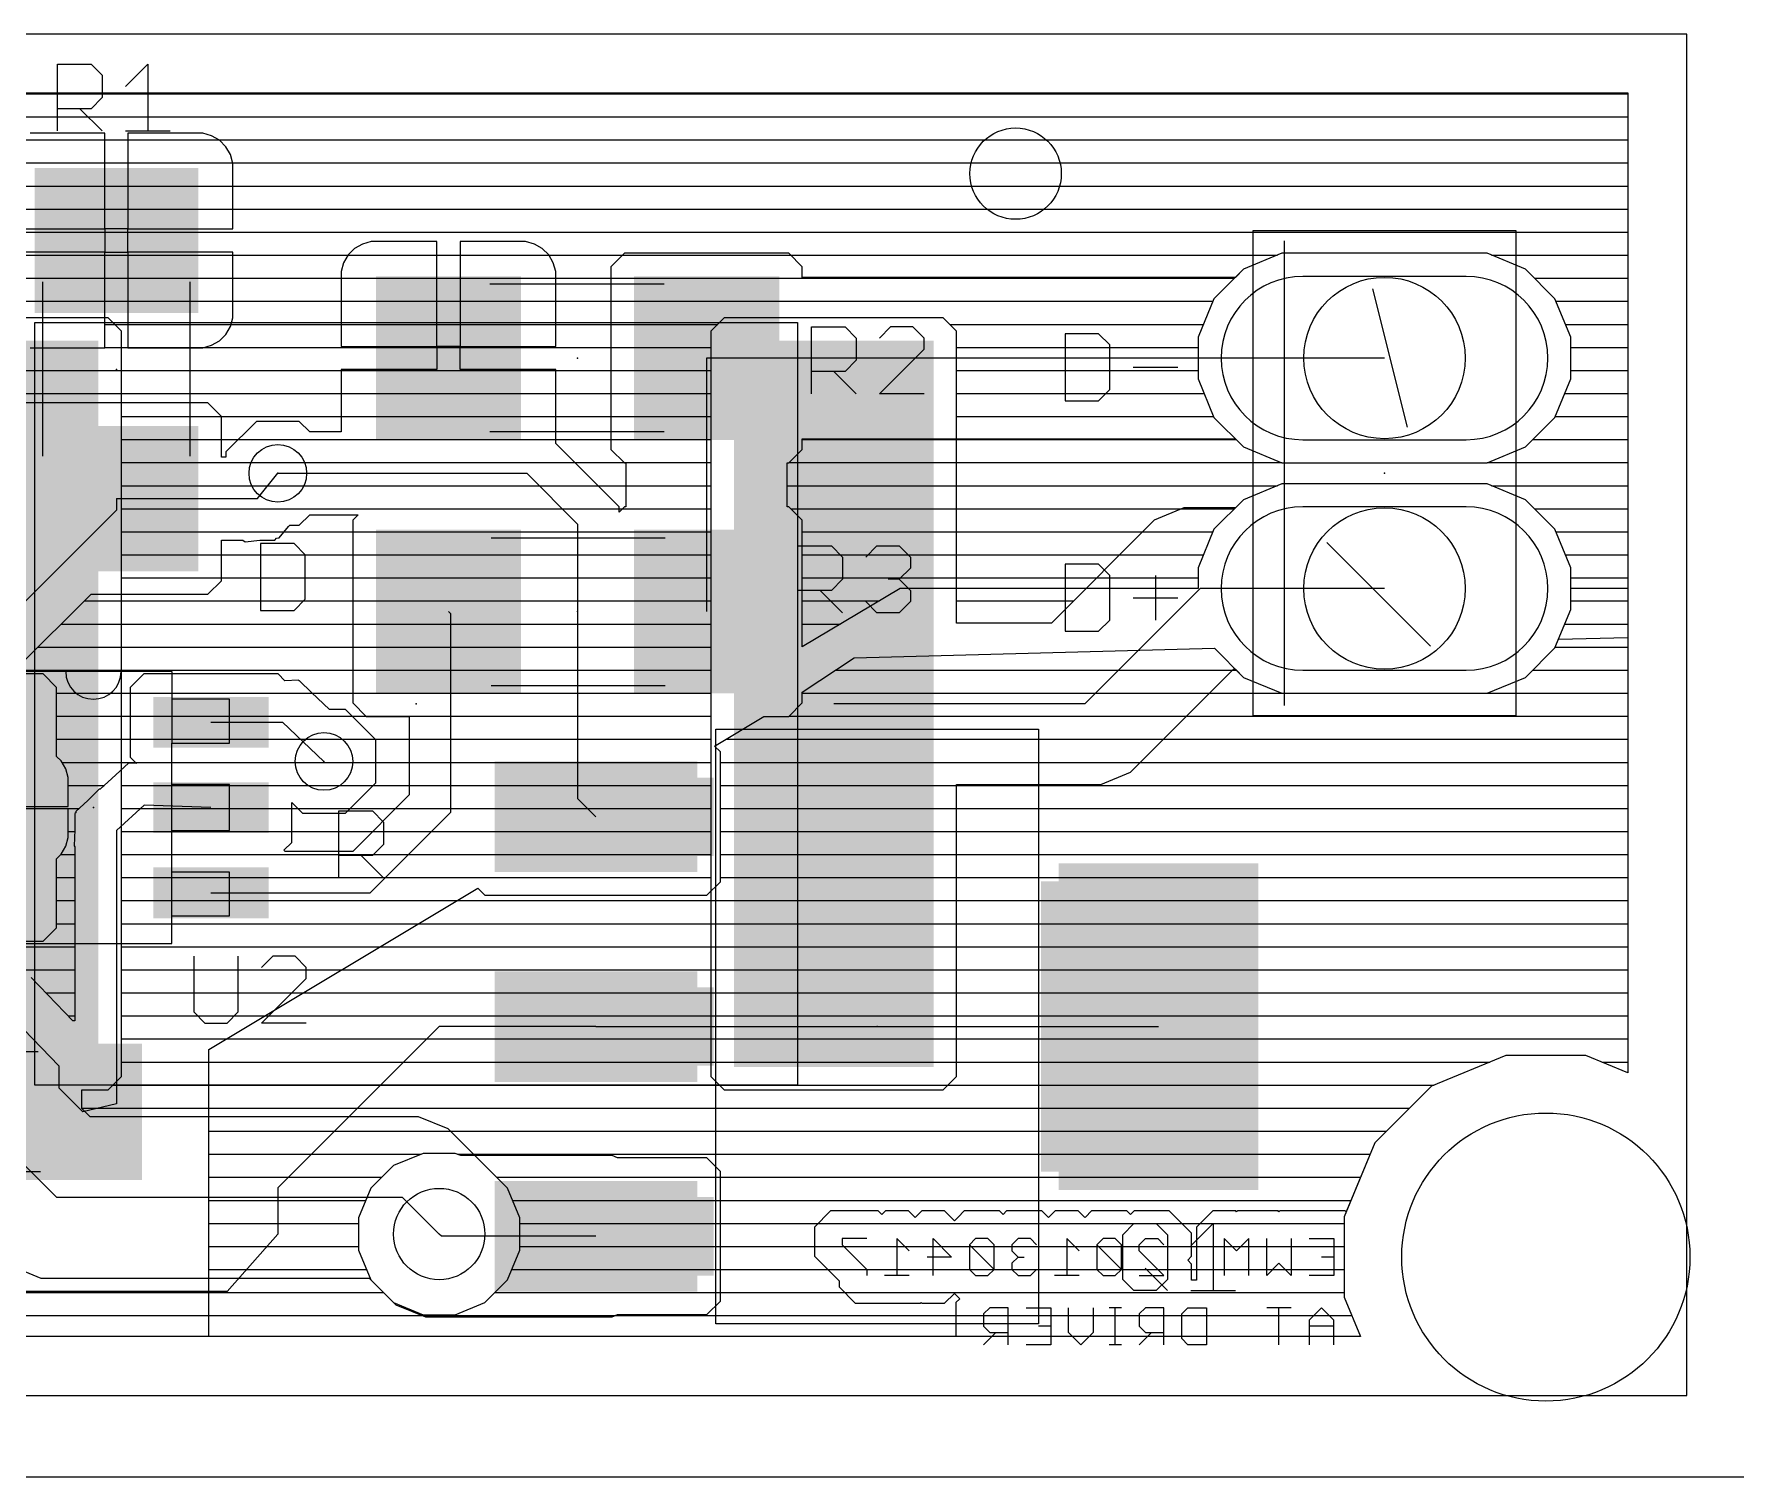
# Model space of a CAD drawing. Extents: x 0 to 50.7, y 0 to 50.
# Drawn here: x 12.64 to 31.39, y 0 to 15.9 of the extents above; entities that cross this region are included whole.
import ezdxf

# ---------------------------------------------------------------- set-up
doc = ezdxf.new("R2010")
doc.units = 0
for name, color, linetype in [('1', 14, 'CONTINUOUS'), ('125', 2, 'CONTINUOUS'), ('16', 174, 'CONTINUOUS'), ('17', 94, 'CONTINUOUS'), ('18', 94, 'CONTINUOUS'), ('20', 178, 'CONTINUOUS'), ('21', 251, 'CONTINUOUS'), ('22', 251, 'CONTINUOUS'), ('23', 178, 'CONTINUOUS'), ('24', 178, 'CONTINUOUS'), ('25', 251, 'CONTINUOUS'), ('51', 251, 'CONTINUOUS')]:
    doc.layers.add(name, color=color, linetype=linetype)

# ---------------------------------------------------------------- blocks, each defined once
blk = doc.blocks.new('RECT')
blk.add_solid([(-0.5, -0.5), (0.5, -0.5), (-0.5, 0.5), (0.5, 0.5)])
blk = doc.blocks.new('PIE')
blk.add_circle((0, 0), 0.5)
blk = doc.blocks.new('LONGP100')
blk.add_lwpolyline([(-0.5, -0.5), (0.5, -0.5, 1), (0.5, 0.5), (-0.5, 0.5, 1)], format="xyb", close=True)
blk = doc.blocks.new('ROUNDV')
blk.add_circle((0, 0), 0.5)

msp = doc.modelspace()

# ---------------------------------------------------------------- linework, layer by layer
at = {"layer": '1'}
for p, q in [((4.4104, 15.2511), (30.2019, 15.2511)), ((4.415, 15.24), (30.2019, 15.24)), ((30.2019, 15.2511), (30.2019, 9.7888)), ((4.5202, 14.986), (30.2019, 14.986)), ((13.4226, 14.8048), (12.5979, 14.8048)), ((13.4226, 13.7508), (13.4226, 14.8048)), ((13.4226, 14.732), (13.6766, 14.732)), ((14.5013, 14.8048), (13.6766, 14.8048)), ((13.6766, 14.8048), (13.6766, 13.7508)), ((14.5982, 14.7788), (14.5013, 14.8048)), ((14.685, 14.7287), (14.5982, 14.7788)), ((14.6793, 14.732), (30.2019, 14.732)), ((14.756, 14.6577), (14.685, 14.7287)), ((14.8061, 14.5709), (14.756, 14.6577)), ((13.4226, 14.478), (13.6766, 14.478)), ((14.8321, 14.474), (14.8061, 14.5709)), ((14.831, 14.478), (30.2019, 14.478)), ((14.8321, 13.7508), (14.8321, 14.474)), ((13.4226, 14.224), (13.6766, 14.224)), ((14.8321, 14.224), (30.2019, 14.224)), ((13.4226, 13.97), (13.6766, 13.97)), ((14.8321, 13.97), (30.2019, 13.97)), ((11.1366, 13.7508), (13.4226, 13.7508)), ((11.1366, 13.716), (13.4226, 13.716)), ((13.4226, 13.7508), (13.4226, 13.4968)), ((13.6766, 13.7508), (13.4226, 13.7508)), ((13.6766, 13.4968), (13.6766, 13.7508)), ((13.6766, 13.7508), (14.8321, 13.7508)), ((13.6766, 13.716), (30.2019, 13.716)), ((16.1737, 13.5352), (16.1027, 13.4642)), ((16.2605, 13.5853), (16.1737, 13.5352)), ((16.3574, 13.6113), (16.2605, 13.5853)), ((17.0806, 13.6113), (16.3574, 13.6113)), ((17.0806, 12.4558), (17.0806, 13.6113)), ((18.0578, 13.6113), (17.3346, 13.6113)), ((17.3346, 13.6113), (17.3346, 12.4558)), ((18.1547, 13.5853), (18.0578, 13.6113)), ((18.2415, 13.5352), (18.1547, 13.5853)), ((18.3125, 13.4642), (18.2415, 13.5352)), ((13.4226, 13.4968), (12.2671, 13.4968)), ((13.4226, 12.4428), (13.4226, 13.4968)), ((13.4226, 13.4968), (13.6766, 13.4968)), ((13.4226, 13.462), (13.6766, 13.462)), ((14.8321, 13.4968), (13.6766, 13.4968)), ((13.6766, 13.4968), (13.6766, 12.4428)), ((14.8321, 12.7736), (14.8321, 13.4968)), ((14.8321, 13.462), (16.1014, 13.462)), ((16.0526, 13.3774), (16.0266, 13.2805)), ((16.1027, 13.4642), (16.0526, 13.3774)), ((17.0806, 13.462), (17.3346, 13.462)), ((18.3626, 13.3774), (18.3125, 13.4642)), ((18.3138, 13.462), (19.1241, 13.462)), ((18.3886, 13.2805), (18.3626, 13.3774)), ((19.1464, 13.4843), (18.9976, 13.3355)), ((18.9976, 13.3355), (18.9976, 11.3221)), ((20.9568, 13.4843), (19.1464, 13.4843)), ((21.1056, 13.3355), (20.9568, 13.4843)), ((20.9791, 13.462), (26.3398, 13.462)), ((21.1056, 13.2178), (21.1056, 13.3355)), ((26.3901, 13.4828), (25.9659, 13.3071)), ((28.6491, 13.4828), (26.3901, 13.4828)), ((29.0733, 13.3071), (28.6491, 13.4828)), ((28.6994, 13.462), (30.2019, 13.462)), ((13.4226, 13.208), (13.6766, 13.208)), ((14.8321, 13.208), (16.0266, 13.208)), ((16.0266, 13.2805), (16.0266, 12.4558)), ((17.0806, 13.208), (17.3346, 13.208)), ((18.3886, 12.4558), (18.3886, 13.2805)), ((18.3886, 13.208), (18.9976, 13.208)), ((25.8766, 13.2178), (21.1056, 13.2178)), ((25.9659, 13.3071), (25.8766, 13.2178)), ((29.3979, 12.9825), (29.0733, 13.3071)), ((29.1724, 13.208), (30.2019, 13.208)), ((13.4226, 12.954), (13.6766, 12.954)), ((14.8321, 12.954), (16.0266, 12.954)), ((17.0806, 12.954), (17.3346, 12.954)), ((18.3886, 12.954), (18.9976, 12.954)), ((29.5736, 12.5583), (29.3979, 12.9825)), ((29.4097, 12.954), (30.2019, 12.954)), ((14.8061, 12.6767), (14.8321, 12.7736)), ((13.4226, 12.7), (13.6766, 12.7)), ((14.685, 12.5189), (14.756, 12.5899)), ((14.756, 12.5899), (14.8061, 12.6767)), ((14.8124, 12.7), (16.0266, 12.7)), ((17.0806, 12.7), (17.3346, 12.7)), ((18.3886, 12.7), (18.9976, 12.7)), ((29.5149, 12.7), (30.2019, 12.7)), ((12.5979, 12.4428), (13.4226, 12.4428)), ((13.4226, 12.446), (13.6766, 12.446)), ((13.6766, 12.4428), (14.5013, 12.4428)), ((14.5013, 12.4428), (14.5982, 12.4688)), ((14.5132, 12.446), (17.0806, 12.446)), ((14.5982, 12.4688), (14.685, 12.5189)), ((16.0266, 12.4558), (17.0806, 12.4558)), ((17.3346, 12.4558), (17.0806, 12.4558)), ((17.0806, 12.4558), (17.0806, 12.2018)), ((17.3346, 12.2018), (17.3346, 12.4558)), ((17.3346, 12.4558), (18.3886, 12.4558)), ((17.3346, 12.446), (18.9976, 12.446)), ((29.5736, 12.0993), (29.5736, 12.5583)), ((29.5736, 12.446), (30.2019, 12.446)), ((5.4234, 12.192), (16.0266, 12.192)), ((17.0806, 12.2018), (16.0266, 12.2018)), ((16.0266, 12.2018), (16.0266, 11.516)), ((18.3886, 12.2018), (17.3346, 12.2018)), ((18.3886, 11.3876), (18.3886, 12.2018)), ((18.3886, 12.192), (18.9976, 12.192)), ((27.5196, 12.3288), (20.0516, 12.3288)), ((20.0516, 12.3288), (20.0516, 9.5348)), ((29.5736, 12.192), (30.2019, 12.192)), ((29.3979, 11.6751), (29.5736, 12.0993)), ((5.1694, 11.938), (16.0266, 11.938)), ((14.5563, 11.8338), (12.5429, 11.8338)), ((14.7051, 11.685), (14.5563, 11.8338)), ((18.3886, 11.938), (18.9976, 11.938)), ((29.5068, 11.938), (30.2019, 11.938)), ((14.7051, 11.237), (14.7051, 11.685)), ((14.7051, 11.684), (16.0266, 11.684)), ((15.0909, 11.6303), (14.7561, 11.2955)), ((15.5643, 11.6303), (15.0909, 11.6303)), ((15.6786, 11.516), (15.5643, 11.6303)), ((18.3886, 11.684), (18.9976, 11.684)), ((29.0733, 11.3505), (29.3979, 11.6751)), ((29.4016, 11.684), (30.2019, 11.684)), ((16.0266, 11.516), (15.6786, 11.516)), ((21.1056, 11.3221), (21.1056, 11.4398)), ((21.1056, 11.4398), (25.8766, 11.4398)), ((25.8766, 11.4398), (25.9659, 11.3505)), ((14.7051, 11.43), (14.8906, 11.43)), ((14.7561, 11.2955), (14.7561, 11.237)), ((18.3886, 11.43), (18.9976, 11.43)), ((18.819, 10.9572), (18.3886, 11.3876)), ((18.9976, 11.3221), (19.1464, 11.1733)), ((20.9568, 11.1733), (21.1056, 11.3221)), ((21.1056, 11.43), (25.8864, 11.43)), ((25.9659, 11.3505), (26.3901, 11.1748)), ((28.6491, 11.1748), (29.0733, 11.3505)), ((29.1528, 11.43), (30.2019, 11.43)), ((14.7561, 11.237), (14.7051, 11.237)), ((18.6002, 11.176), (19.1437, 11.176)), ((19.1464, 11.1733), (19.1626, 11.1733)), ((19.1626, 11.1733), (19.1626, 10.6903)), ((20.9406, 10.6903), (20.9406, 11.1733)), ((20.9406, 11.1733), (20.9568, 11.1733)), ((20.9595, 11.176), (26.3872, 11.176)), ((26.3901, 11.1748), (28.6491, 11.1748)), ((28.652, 11.176), (30.2019, 11.176)), ((15.1042, 10.7798), (15.3276, 11.0588)), ((15.3276, 11.0588), (18.0708, 11.0588)), ((18.0708, 11.0588), (18.6296, 10.5)), ((19.0868, 10.6894), (18.819, 10.9572)), ((18.8542, 10.922), (19.1626, 10.922)), ((20.9406, 10.922), (26.3398, 10.922)), ((26.3901, 10.9428), (25.9659, 10.7671)), ((28.6491, 10.9428), (26.3901, 10.9428)), ((29.0733, 10.7671), (28.6491, 10.9428)), ((28.6994, 10.922), (30.2019, 10.922)), ((13.5496, 10.7798), (13.5496, 10.6524)), ((13.5496, 10.7798), (15.1042, 10.7798)), ((19.1464, 10.6903), (19.0868, 10.6307)), ((19.0868, 10.6307), (19.0868, 10.6894)), ((19.1626, 10.6903), (19.1464, 10.6903)), ((20.9568, 10.6903), (20.9406, 10.6903)), ((21.1056, 10.5415), (20.9568, 10.6903)), ((25.9659, 10.7671), (25.6413, 10.4425)), ((29.3979, 10.4425), (29.0733, 10.7671)), ((13.5496, 10.6524), (12.0002, 9.103)), ((15.5643, 10.4873), (15.6786, 10.6016)), ((15.6786, 10.6016), (16.2137, 10.6016)), ((16.2137, 10.6016), (16.1536, 10.5415)), ((16.1536, 10.5415), (16.1536, 8.5281)), ((19.0868, 10.668), (19.1241, 10.668)), ((20.9791, 10.668), (25.8668, 10.668)), ((21.1056, 9.1475), (21.1056, 10.5415)), ((29.1724, 10.668), (30.2019, 10.668)), ((14.7051, 9.8746), (14.7051, 10.3226)), ((14.7051, 10.3226), (14.9437, 10.3226)), ((14.9437, 10.3226), (14.9663, 10.3045)), ((14.9663, 10.3045), (15.1294, 10.3226)), ((15.1294, 10.3226), (15.2936, 10.3226)), ((15.2936, 10.3226), (15.314, 10.343)), ((15.314, 10.343), (15.3427, 10.3462)), ((15.3427, 10.3462), (15.4453, 10.4743)), ((15.397, 10.414), (16.1536, 10.414)), ((15.4453, 10.4743), (15.4583, 10.4873)), ((15.4583, 10.4873), (15.5643, 10.4873)), ((18.6296, 10.5), (18.6296, 7.4768)), ((21.1056, 10.414), (25.6295, 10.414)), ((25.6413, 10.4425), (25.4656, 10.0183)), ((29.5736, 10.0183), (29.3979, 10.4425)), ((29.4097, 10.414), (30.2019, 10.414)), ((14.7051, 10.16), (16.1536, 10.16)), ((21.1056, 10.16), (25.5243, 10.16)), ((29.5149, 10.16), (30.2019, 10.16)), ((25.4656, 10.0183), (25.4656, 9.7888)), ((29.5736, 9.7888), (29.5736, 10.0183)), ((14.5563, 9.7258), (14.7051, 9.8746)), ((14.7051, 9.906), (16.1536, 9.906)), ((21.1056, 9.906), (25.4656, 9.906)), ((22.1856, 9.7888), (21.1056, 9.1475)), ((25.4656, 9.7888), (22.1856, 9.7888)), ((29.5736, 9.906), (30.2019, 9.906)), ((30.2019, 9.7888), (29.5736, 9.7888)), ((12.4574, 8.9136), (13.2696, 9.7258)), ((13.1958, 9.652), (16.1536, 9.652)), ((13.2696, 9.7258), (14.5563, 9.7258)), ((21.1056, 9.652), (21.9552, 9.652)), ((12.9418, 9.398), (16.1536, 9.398)), ((17.2326, 9.5098), (17.2076, 9.5348)), ((17.2326, 7.325), (17.2326, 9.5098)), ((21.1056, 9.398), (21.5274, 9.398)), ((29.3979, 9.1351), (29.4376, 9.231)), ((29.4376, 9.231), (30.2019, 9.2511)), ((30.2019, 9.2511), (30.2019, 4.4538)), ((12.6878, 9.144), (16.1536, 9.144)), ((21.1056, 8.6455), (21.6776, 9.0268)), ((21.6776, 9.0268), (25.6452, 9.1312)), ((25.6452, 9.1312), (25.9659, 8.8105)), ((29.0733, 8.8105), (29.3979, 9.1351)), ((29.4016, 9.144), (30.2019, 9.144)), ((12.4574, 8.89), (16.1536, 8.89)), ((12.7404, 8.849), (12.4574, 8.849)), ((12.8892, 8.7002), (12.7404, 8.849)), ((13.8508, 8.849), (13.702, 8.7002)), ((15.3312, 8.849), (13.8508, 8.849)), ((15.4064, 8.7738), (15.3312, 8.849)), ((21.4724, 8.89), (25.8864, 8.89)), ((29.1528, 8.89), (30.2019, 8.89)), ((12.8892, 7.94), (12.8892, 8.7002)), ((12.8892, 8.636), (13.702, 8.636)), ((13.702, 8.7002), (13.702, 7.931)), ((15.5546, 8.778), (15.4064, 8.7738)), ((15.5602, 8.7728), (15.5546, 8.778)), ((15.5678, 8.7728), (15.5602, 8.7728)), ((15.6971, 8.6435), (15.5678, 8.7728)), ((15.8963, 8.4553), (15.6971, 8.6435)), ((15.705, 8.636), (16.1536, 8.636)), ((21.1056, 8.5281), (21.1056, 8.6455)), ((21.1056, 8.636), (26.3872, 8.636)), ((25.9659, 8.8105), (26.3901, 8.6348)), ((26.3901, 8.6348), (28.6491, 8.6348)), ((28.6491, 8.6348), (29.0733, 8.8105)), ((28.652, 8.636), (30.2019, 8.636)), ((16.0723, 8.4553), (15.8963, 8.4553)), ((16.4071, 8.1205), (16.0723, 8.4553)), ((16.1536, 8.5281), (16.3024, 8.3793)), ((20.9568, 8.3793), (21.1056, 8.5281)), ((12.8892, 8.382), (13.702, 8.382)), ((14.591, 8.3156), (15.3784, 8.3156)), ((15.3784, 8.3156), (15.8356, 7.8838)), ((16.1456, 8.382), (16.2997, 8.382)), ((16.3024, 8.3793), (16.7754, 8.3793)), ((16.7754, 8.3793), (16.7754, 7.5144)), ((20.1395, 8.0531), (20.6831, 8.3793)), ((20.6831, 8.3793), (20.9568, 8.3793)), ((20.9595, 8.382), (30.2019, 8.382)), ((12.8892, 8.128), (13.702, 8.128)), ((16.3996, 8.128), (16.7754, 8.128)), ((16.4071, 7.6471), (16.4071, 8.1205)), ((20.2643, 8.128), (30.2019, 8.128)), ((12.9401, 7.8891), (12.8892, 7.94)), ((12.9902, 7.8023), (12.9401, 7.8891)), ((13.702, 7.931), (13.7705, 7.8625)), ((20.2041, 7.9885), (20.1395, 8.0531)), ((20.2041, 6.5591), (20.2041, 7.9885)), ((12.9488, 7.874), (13.759, 7.874)), ((13.0162, 7.7054), (12.9902, 7.8023)), ((13.0162, 7.3885), (13.0162, 7.7054)), ((13.5437, 7.7366), (13.3718, 7.579)), ((13.6809, 7.8647), (13.5437, 7.7366)), ((13.6833, 7.8646), (13.6809, 7.8647)), ((13.6851, 7.8662), (13.6833, 7.8646)), ((13.7705, 7.8625), (13.6851, 7.8662)), ((16.4071, 7.874), (16.7754, 7.874)), ((20.2041, 7.874), (30.2019, 7.874)), ((13.0162, 7.62), (13.4165, 7.62)), ((13.3602, 7.579), (13.2333, 7.4521)), ((13.3718, 7.579), (13.3602, 7.579)), ((16.0723, 7.3123), (16.4071, 7.6471)), ((16.7754, 7.5144), (16.1542, 6.8932)), ((16.38, 7.62), (16.7754, 7.62)), ((20.2041, 7.62), (30.2019, 7.62)), ((12.0129, 7.3885), (13.0162, 7.3885)), ((12.0129, 7.366), (13.1394, 7.366)), ((13.0162, 7.3631), (12.0129, 7.3631)), ((13.0162, 7.0462), (13.0162, 7.3631)), ((13.1006, 7.3193), (13.0924, 7.3112)), ((13.1011, 7.3309), (13.1006, 7.3193)), ((13.2333, 7.4521), (13.1011, 7.3309)), ((13.8544, 7.4012), (13.5496, 7.1218)), ((14.591, 7.3758), (13.8544, 7.4012)), ((15.48, 6.9912), (15.48, 7.4312)), ((15.48, 7.4312), (15.5989, 7.3123)), ((15.48, 7.366), (15.5452, 7.366)), ((16.126, 7.366), (16.627, 7.366)), ((16.3436, 6.436), (17.2326, 7.325)), ((18.6296, 7.4768), (18.8326, 7.2738)), ((20.2041, 7.366), (30.2019, 7.366)), ((13.0924, 7.1317), (13.0846, 6.9525)), ((13.0924, 7.3112), (13.0924, 7.1317)), ((15.5989, 7.3123), (16.0723, 7.3123)), ((12.9401, 6.8625), (12.9902, 6.9493)), ((12.9902, 6.9493), (13.0162, 7.0462)), ((13.0162, 7.112), (13.0915, 7.112)), ((13.0846, 6.9525), (13.0924, 6.944)), ((13.0924, 6.944), (13.0924, 5.027)), ((13.5496, 7.1218), (13.5496, 4.1128)), ((15.3947, 6.9059), (15.48, 6.9912)), ((15.48, 7.112), (16.373, 7.112)), ((20.2041, 7.112), (30.2019, 7.112)), ((12.8892, 6.8116), (12.9401, 6.8625)), ((12.8892, 6.0514), (12.8892, 6.8116)), ((12.9356, 6.858), (13.0924, 6.858)), ((15.4074, 6.8932), (15.3947, 6.9059)), ((16.1542, 6.8932), (15.4074, 6.8932)), ((20.2041, 6.858), (30.2019, 6.858)), ((12.8892, 6.604), (13.0924, 6.604)), ((20.2041, 6.604), (30.2019, 6.604)), ((14.5656, 4.7088), (17.5317, 6.4885)), ((14.591, 6.436), (16.3436, 6.436)), ((17.5317, 6.4885), (17.6099, 6.4103)), ((17.6099, 6.4103), (20.0553, 6.4103)), ((20.0553, 6.4103), (20.2041, 6.5591)), ((12.8892, 6.35), (13.0924, 6.35)), ((17.3009, 6.35), (30.2019, 6.35)), ((12.7404, 5.9026), (12.8892, 6.0514)), ((12.8892, 6.096), (13.0924, 6.096)), ((16.8776, 6.096), (30.2019, 6.096)), ((10.7829, 5.842), (13.0924, 5.842)), ((11.26, 5.9026), (12.7404, 5.9026)), ((16.4543, 5.842), (30.2019, 5.842)), ((12.5296, 5.588), (13.0924, 5.588)), ((13.0708, 5.027), (12.6098, 5.5034)), ((16.0309, 5.588), (30.2019, 5.588)), ((12.1526, 5.3184), (12.9146, 4.531)), ((12.7737, 5.334), (13.0924, 5.334)), ((15.6076, 5.334), (30.2019, 5.334)), ((13.0195, 5.08), (13.0924, 5.08)), ((15.1843, 5.08), (30.2019, 5.08)), ((13.0924, 5.027), (13.0708, 5.027)), ((17.1056, 4.9628), (15.3276, 3.1848)), ((18.8326, 4.9628), (17.1056, 4.9628)), ((18.8326, 4.9628), (25.0306, 4.9628)), ((14.5656, 1.5465), (14.5656, 4.7088)), ((14.7609, 4.826), (30.2019, 4.826)), ((12.9146, 4.531), (12.9146, 4.2888)), ((14.5656, 4.572), (28.6786, 4.572)), ((28.8555, 4.6453), (28.0387, 4.3069)), ((29.7397, 4.6453), (28.8555, 4.6453)), ((30.2019, 4.4538), (29.7397, 4.6453)), ((29.9166, 4.572), (30.2019, 4.572)), ((14.5656, 4.318), (28.0654, 4.318)), ((12.9146, 4.2888), (13.1804, 4.023)), ((28.0387, 4.3069), (27.4135, 3.6817)), ((13.5496, 4.1128), (13.1804, 4.023)), ((14.5656, 4.064), (27.7957, 4.064)), ((14.5656, 3.81), (27.5417, 3.81)), ((16.9288, 3.5658), (16.602, 3.4305)), ((17.2824, 3.5658), (16.9288, 3.5658)), ((17.3428, 3.5408), (17.2824, 3.5658)), ((27.4135, 3.6817), (27.0751, 2.8649)), ((14.5656, 3.556), (16.9051, 3.556)), ((16.602, 3.4305), (16.3519, 3.1804)), ((17.3061, 3.556), (27.3614, 3.556)), ((19.0094, 3.5408), (17.3428, 3.5408)), ((19.071, 3.5153), (19.0094, 3.5408)), ((20.0553, 3.5153), (19.071, 3.5153)), ((20.2041, 3.3665), (20.0553, 3.5153)), ((14.5656, 3.302), (16.4736, 3.302)), ((20.2041, 1.9371), (20.2041, 3.3665)), ((20.2041, 3.302), (27.2562, 3.302)), ((14.5656, 3.048), (16.2971, 3.048)), ((15.3276, 3.1848), (15.3276, 2.6768)), ((16.3519, 3.1804), (16.2166, 2.8536)), ((20.2041, 3.048), (27.151, 3.048)), ((16.2166, 2.8536), (16.2166, 2.5)), ((27.0751, 2.8649), (27.0751, 1.9807)), ((14.5656, 2.794), (16.2166, 2.794)), ((15.3276, 2.6768), (14.7688, 2.0418)), ((17.1306, 2.6518), (17.1056, 2.6768)), ((18.8326, 2.6518), (17.1306, 2.6518)), ((20.2041, 2.794), (27.0751, 2.794)), ((14.5656, 2.54), (16.2166, 2.54)), ((16.2166, 2.5), (16.3519, 2.1732)), ((20.2041, 2.54), (27.0751, 2.54)), ((14.5656, 2.286), (16.3052, 2.286)), ((20.2041, 2.286), (27.0751, 2.286)), ((16.3519, 2.1732), (16.627, 1.8981)), ((14.7688, 2.0418), (4.3802, 2.0418)), ((14.5656, 2.032), (16.4932, 2.032)), ((16.627, 1.8981), (16.9538, 1.7628)), ((20.0553, 1.7883), (20.2041, 1.9371)), ((20.2041, 2.032), (27.0751, 2.032)), ((27.0751, 1.9807), (27.255, 1.5465)), ((14.5656, 1.778), (16.9171, 1.778)), ((16.9538, 1.7628), (19.0094, 1.7628)), ((19.0094, 1.7628), (19.071, 1.7883)), ((19.0461, 1.778), (27.1591, 1.778)), ((19.071, 1.7883), (20.0553, 1.7883)), ((27.255, 1.5465), (14.5656, 1.5465))]:
    msp.add_line(p, q, dxfattribs=at)
at = {"layer": '125'}
for p, q in [((12.9019, 14.8307), (12.9019, 15.5679)), ((12.9019, 15.5679), (13.2705, 15.5679)), ((13.2705, 15.5679), (13.3934, 15.4451)), ((13.6503, 15.3222), (13.8961, 15.5679)), ((13.8961, 15.5679), (13.8961, 14.8307)), ((13.3934, 15.4451), (13.3934, 15.1993)), ((13.3934, 15.1993), (13.2705, 15.0764)), ((13.2705, 15.0764), (12.9019, 15.0764)), ((13.1476, 15.0764), (13.3934, 14.8307)), ((13.6503, 14.8307), (14.1418, 14.8307)), ((21.2077, 11.9351), (21.2077, 12.6723)), ((21.2077, 12.6723), (21.5763, 12.6723)), ((21.5763, 12.6723), (21.6992, 12.5495)), ((22.079, 12.6723), (21.9561, 12.5495)), ((22.3247, 12.6723), (22.079, 12.6723)), ((22.4476, 12.5495), (22.3247, 12.6723)), ((21.6992, 12.5495), (21.6992, 12.3037)), ((21.9561, 11.9351), (22.4476, 12.4266)), ((22.4476, 12.4266), (22.4476, 12.5495)), ((21.6992, 12.3037), (21.5763, 12.1808)), ((21.5763, 12.1808), (21.2077, 12.1808)), ((21.4534, 12.1808), (21.6992, 11.9351)), ((22.4476, 11.9351), (21.9561, 11.9351)), ((21.0571, 9.5221), (21.0571, 10.2593)), ((21.0571, 10.2593), (21.4257, 10.2593)), ((21.4257, 10.2593), (21.5486, 10.1365)), ((21.5486, 10.1365), (21.5486, 9.8907)), ((21.8055, 10.1365), (21.9284, 10.2593)), ((21.9284, 10.2593), (22.1741, 10.2593)), ((22.1741, 10.2593), (22.297, 10.1365)), ((22.297, 10.1365), (22.297, 10.0136)), ((22.297, 10.0136), (22.1741, 9.8907)), ((21.4257, 9.7678), (21.0571, 9.7678)), ((21.3028, 9.7678), (21.5486, 9.5221)), ((21.5486, 9.8907), (21.4257, 9.7678)), ((22.1741, 9.8907), (22.0512, 9.8907)), ((22.1741, 9.8907), (22.297, 9.7678)), ((22.297, 9.7678), (22.297, 9.645)), ((21.9284, 9.5221), (21.8055, 9.645)), ((22.297, 9.645), (22.1741, 9.5221)), ((22.1741, 9.5221), (21.9284, 9.5221)), ((14.4005, 5.7381), (14.4005, 5.1238)), ((14.892, 5.1238), (14.892, 5.7381)), ((15.2718, 5.7381), (15.1489, 5.6153)), ((15.5175, 5.7381), (15.2718, 5.7381)), ((15.6404, 5.6153), (15.5175, 5.7381)), ((15.1489, 5.0009), (15.6404, 5.4924)), ((15.6404, 5.4924), (15.6404, 5.6153)), ((14.4005, 5.1238), (14.5234, 5.0009)), ((14.7691, 5.0009), (14.892, 5.1238)), ((14.5234, 5.0009), (14.7691, 5.0009)), ((15.6404, 5.0009), (15.1489, 5.0009)), ((24.6367, 2.6689), (24.7596, 2.7917)), ((24.6367, 2.1774), (24.6367, 2.6689)), ((24.7596, 2.7917), (25.0053, 2.7917)), ((25.0053, 2.7917), (25.1282, 2.6689)), ((25.1282, 2.6689), (25.1282, 2.1774)), ((25.3851, 2.546), (25.6309, 2.7917)), ((25.6309, 2.7917), (25.6309, 2.0545)), ((24.8824, 2.3002), (25.1282, 2.0545)), ((24.7596, 2.0545), (24.6367, 2.1774)), ((25.1282, 2.1774), (25.0053, 2.0545)), ((25.0053, 2.0545), (24.7596, 2.0545)), ((25.3851, 2.0545), (25.8766, 2.0545))]:
    msp.add_line(p, q, dxfattribs=at)
at = {"layer": '16'}
for p, q in [((4.4104, 15.2511), (30.2019, 15.2511)), ((4.415, 15.24), (30.2019, 15.24)), ((30.2019, 15.2511), (30.2019, 4.4538)), ((4.5202, 14.986), (30.2019, 14.986)), ((4.5961, 14.732), (30.2019, 14.732)), ((4.5961, 14.478), (30.2019, 14.478)), ((4.5961, 14.224), (30.2019, 14.224)), ((4.5961, 13.97), (30.2019, 13.97)), ((4.5121, 13.716), (30.2019, 13.716)), ((4.4069, 13.462), (26.3398, 13.462)), ((26.3901, 13.4828), (25.9659, 13.3071)), ((28.6491, 13.4828), (26.3901, 13.4828)), ((29.0733, 13.3071), (28.6491, 13.4828)), ((28.6994, 13.462), (30.2019, 13.462)), ((4.3017, 13.208), (25.8668, 13.208)), ((25.9659, 13.3071), (25.6413, 12.9825)), ((29.3979, 12.9825), (29.0733, 13.3071)), ((29.1724, 13.208), (30.2019, 13.208)), ((4.1099, 12.954), (25.6295, 12.954)), ((25.6413, 12.9825), (25.4656, 12.5583)), ((29.5736, 12.5583), (29.3979, 12.9825)), ((29.4097, 12.954), (30.2019, 12.954)), ((13.4568, 12.7728), (11.0464, 12.7728)), ((13.6056, 12.624), (13.4568, 12.7728)), ((20.2464, 12.7728), (20.0976, 12.624)), ((22.6568, 12.7728), (20.2464, 12.7728)), ((22.8056, 12.624), (22.6568, 12.7728)), ((13.5296, 12.7), (20.1736, 12.7)), ((13.6056, 4.4136), (13.6056, 12.624)), ((20.0976, 12.624), (20.0976, 4.4136)), ((22.7296, 12.7), (25.5243, 12.7)), ((22.8056, 9.4078), (22.8056, 12.624)), ((29.5149, 12.7), (30.2019, 12.7)), ((13.6056, 12.446), (20.0976, 12.446)), ((22.8056, 12.446), (25.4656, 12.446)), ((25.4656, 12.5583), (25.4656, 12.0993)), ((29.5736, 12.0993), (29.5736, 12.5583)), ((29.5736, 12.446), (30.2019, 12.446)), ((13.6056, 12.192), (20.0976, 12.192)), ((22.8056, 12.192), (25.4656, 12.192)), ((29.5736, 12.192), (30.2019, 12.192)), ((25.4656, 12.0993), (25.6413, 11.6751)), ((29.3979, 11.6751), (29.5736, 12.0993)), ((13.6056, 11.938), (20.0976, 11.938)), ((22.8056, 11.938), (25.5324, 11.938)), ((29.5068, 11.938), (30.2019, 11.938)), ((13.6056, 11.684), (20.0976, 11.684)), ((22.8056, 11.684), (25.6376, 11.684)), ((25.6413, 11.6751), (25.9659, 11.3505)), ((29.0733, 11.3505), (29.3979, 11.6751)), ((29.4016, 11.684), (30.2019, 11.684)), ((13.6056, 11.43), (20.0976, 11.43)), ((22.8056, 11.43), (25.8864, 11.43)), ((25.9659, 11.3505), (26.3901, 11.1748)), ((28.6491, 11.1748), (29.0733, 11.3505)), ((29.1528, 11.43), (30.2019, 11.43)), ((13.6056, 11.176), (20.0976, 11.176)), ((22.8056, 11.176), (26.3872, 11.176)), ((26.3901, 11.1748), (28.6491, 11.1748)), ((28.652, 11.176), (30.2019, 11.176)), ((13.6056, 10.922), (20.0976, 10.922)), ((22.8056, 10.922), (26.3398, 10.922)), ((26.3901, 10.9428), (25.9659, 10.7671)), ((28.6491, 10.9428), (26.3901, 10.9428)), ((29.0733, 10.7671), (28.6491, 10.9428)), ((28.6994, 10.922), (30.2019, 10.922)), ((25.9659, 10.7671), (25.8766, 10.6778)), ((29.3979, 10.4425), (29.0733, 10.7671)), ((13.6056, 10.668), (20.0976, 10.668)), ((22.8056, 10.668), (25.2871, 10.668)), ((24.984, 10.5425), (23.8494, 9.4078)), ((25.3108, 10.6778), (24.984, 10.5425)), ((25.8766, 10.6778), (25.3108, 10.6778)), ((29.1724, 10.668), (30.2019, 10.668)), ((13.6056, 10.414), (20.0976, 10.414)), ((22.8056, 10.414), (24.8556, 10.414)), ((29.5736, 10.0183), (29.3979, 10.4425)), ((29.4097, 10.414), (30.2019, 10.414)), ((13.6056, 10.16), (20.0976, 10.16)), ((22.8056, 10.16), (24.6016, 10.16)), ((29.5149, 10.16), (30.2019, 10.16)), ((29.5736, 9.5593), (29.5736, 10.0183)), ((13.6056, 9.906), (20.0976, 9.906)), ((22.8056, 9.906), (24.3476, 9.906)), ((25.4876, 9.7888), (24.2176, 8.5188)), ((27.5196, 9.7888), (25.4876, 9.7888)), ((29.5736, 9.906), (30.2019, 9.906)), ((13.6056, 9.652), (20.0976, 9.652)), ((22.8056, 9.652), (24.0936, 9.652)), ((29.5736, 9.652), (30.2019, 9.652)), ((13.6056, 9.398), (20.0976, 9.398)), ((23.8494, 9.4078), (22.8056, 9.4078)), ((29.3979, 9.1351), (29.5736, 9.5593)), ((29.5068, 9.398), (30.2019, 9.398)), ((13.6056, 9.144), (20.0976, 9.144)), ((29.0733, 8.8105), (29.3979, 9.1351)), ((29.4016, 9.144), (30.2019, 9.144)), ((13.6056, 8.89), (20.0976, 8.89)), ((24.9713, 8.0152), (25.8558, 8.8998)), ((25.846, 8.89), (25.8864, 8.89)), ((25.8558, 8.8998), (25.8766, 8.8998)), ((25.8766, 8.8998), (25.9659, 8.8105)), ((29.1528, 8.89), (30.2019, 8.89)), ((13.6056, 8.636), (20.0976, 8.636)), ((25.592, 8.636), (26.3872, 8.636)), ((25.9659, 8.8105), (26.3901, 8.6348)), ((26.3901, 8.6348), (28.6491, 8.6348)), ((28.6491, 8.6348), (29.0733, 8.8105)), ((28.652, 8.636), (30.2019, 8.636)), ((24.2176, 8.5188), (21.4516, 8.5188)), ((13.6056, 8.382), (20.0976, 8.382)), ((25.338, 8.382), (30.2019, 8.382)), ((13.6056, 8.128), (20.0976, 8.128)), ((25.084, 8.128), (30.2019, 8.128)), ((24.7212, 7.7651), (24.9713, 8.0152)), ((13.6056, 7.874), (20.0976, 7.874)), ((24.3944, 7.6298), (24.7212, 7.7651)), ((24.83, 7.874), (30.2019, 7.874)), ((13.6056, 7.62), (20.0976, 7.62)), ((22.8056, 4.4136), (22.8056, 7.6298)), ((22.8056, 7.6298), (24.3944, 7.6298)), ((22.8056, 7.62), (30.2019, 7.62)), ((13.6056, 7.366), (20.0976, 7.366)), ((22.8056, 7.366), (30.2019, 7.366)), ((13.6056, 7.112), (20.0976, 7.112)), ((22.8056, 7.112), (30.2019, 7.112)), ((13.6056, 6.858), (20.0976, 6.858)), ((22.8056, 6.858), (30.2019, 6.858)), ((13.6056, 6.604), (20.0976, 6.604)), ((22.8056, 6.604), (30.2019, 6.604)), ((13.6056, 6.35), (20.0976, 6.35)), ((22.8056, 6.35), (30.2019, 6.35)), ((13.6056, 6.096), (20.0976, 6.096)), ((22.8056, 6.096), (30.2019, 6.096)), ((13.6056, 5.842), (20.0976, 5.842)), ((22.8056, 5.842), (30.2019, 5.842)), ((13.6056, 5.588), (20.0976, 5.588)), ((22.8056, 5.588), (30.2019, 5.588)), ((13.6056, 5.334), (20.0976, 5.334)), ((22.8056, 5.334), (30.2019, 5.334)), ((13.6056, 5.08), (20.0976, 5.08)), ((22.8056, 5.08), (30.2019, 5.08)), ((13.6056, 4.826), (20.0976, 4.826)), ((22.8056, 4.826), (30.2019, 4.826)), ((13.6056, 4.572), (20.0976, 4.572)), ((22.8056, 4.572), (28.6786, 4.572)), ((28.8555, 4.6453), (28.0387, 4.3069)), ((29.7397, 4.6453), (28.8555, 4.6453)), ((30.2019, 4.4538), (29.7397, 4.6453)), ((29.9166, 4.572), (30.2019, 4.572)), ((13.4568, 4.2648), (13.6056, 4.4136)), ((13.51, 4.318), (20.1932, 4.318)), ((20.0976, 4.4136), (20.2464, 4.2648)), ((22.6568, 4.2648), (22.8056, 4.4136)), ((22.71, 4.318), (28.0654, 4.318)), ((13.1686, 4.061), (13.1686, 4.2648)), ((13.1686, 4.2648), (13.4568, 4.2648)), ((20.2464, 4.2648), (22.6568, 4.2648)), ((28.0387, 4.3069), (27.4135, 3.6817)), ((13.1686, 4.064), (27.7957, 4.064)), ((13.2598, 3.9698), (13.1686, 4.061)), ((16.8784, 3.9698), (13.2598, 3.9698)), ((17.2052, 3.8345), (16.8784, 3.9698)), ((17.4553, 3.5844), (17.2052, 3.8345)), ((17.2296, 3.81), (27.5417, 3.81)), ((12.8916, 3.0808), (12.2796, 3.6928)), ((17.8593, 3.1804), (17.4553, 3.5844)), ((17.4553, 3.5844), (17.4553, 3.5844)), ((27.4135, 3.6817), (27.098, 2.9202)), ((17.4836, 3.556), (27.3614, 3.556)), ((17.7376, 3.302), (27.2562, 3.302)), ((16.7016, 3.0808), (12.8916, 3.0808)), ((16.7016, 3.0808), (17.1056, 2.6768)), ((17.9946, 2.8536), (17.8593, 3.1804)), ((17.9141, 3.048), (27.151, 3.048)), ((17.9946, 2.5), (17.9946, 2.8536)), ((21.418, 2.9311), (21.2395, 2.7526)), ((21.9417, 2.9311), (21.418, 2.9311)), ((21.9815, 2.8913), (21.9417, 2.9311)), ((22.0214, 2.9311), (21.9815, 2.8913)), ((22.2739, 2.9311), (22.0214, 2.9311)), ((22.3476, 2.8574), (22.2739, 2.9311)), ((22.4213, 2.9311), (22.3476, 2.8574)), ((22.6738, 2.9311), (22.4213, 2.9311)), ((22.7815, 2.8235), (22.6738, 2.9311)), ((22.8213, 2.8634), (22.7815, 2.8235)), ((22.8891, 2.9311), (22.8213, 2.8634)), ((23.2772, 2.9311), (22.8891, 2.9311)), ((23.317, 2.8913), (23.2772, 2.9311)), ((23.3569, 2.9311), (23.317, 2.8913)), ((23.7449, 2.9311), (23.3569, 2.9311)), ((23.8187, 2.8574), (23.7449, 2.9311)), ((23.8924, 2.9311), (23.8187, 2.8574)), ((24.1449, 2.9311), (23.8924, 2.9311)), ((24.2186, 2.8574), (24.1449, 2.9311)), ((24.2246, 2.8634), (24.2186, 2.8574)), ((24.2924, 2.9311), (24.2246, 2.8634)), ((24.6805, 2.9311), (24.2924, 2.9311)), ((24.7203, 2.8913), (24.6805, 2.9311)), ((24.7601, 2.9311), (24.7203, 2.8913)), ((25.1482, 2.9311), (24.7601, 2.9311)), ((25.3946, 2.6848), (25.1482, 2.9311)), ((25.5373, 2.8406), (25.4493, 2.7526)), ((25.6279, 2.9311), (25.5373, 2.8406)), ((25.8804, 2.9311), (25.6279, 2.9311)), ((25.8897, 2.9218), (25.8804, 2.9311)), ((25.899, 2.9311), (25.8897, 2.9218)), ((26.3481, 2.9311), (25.899, 2.9311)), ((26.3575, 2.9218), (26.3481, 2.9311)), ((26.3668, 2.9311), (26.3575, 2.9218)), ((27.0871, 2.9311), (26.3668, 2.9311)), ((27.098, 2.9202), (27.0871, 2.9311)), ((17.9946, 2.794), (21.2809, 2.794)), ((21.2395, 2.7526), (21.2395, 2.4323)), ((21.8154, 2.6263), (21.5443, 2.6263)), ((21.5443, 2.6263), (21.5443, 2.5586)), ((22.2832, 2.4908), (22.1476, 2.6263)), ((22.1476, 2.6263), (22.1476, 2.2196)), ((22.5476, 2.2196), (22.5476, 2.6263)), ((22.5476, 2.6263), (22.751, 2.423)), ((23.0154, 2.6263), (22.9476, 2.5586)), ((23.1509, 2.6263), (23.0154, 2.6263)), ((23.2187, 2.5586), (23.1509, 2.6263)), ((23.4831, 2.6263), (23.4153, 2.5586)), ((23.6187, 2.6263), (23.4831, 2.6263)), ((23.6865, 2.5586), (23.6187, 2.6263)), ((24.1542, 2.4908), (24.0187, 2.6263)), ((24.0187, 2.6263), (24.0187, 2.2196)), ((24.4186, 2.6263), (24.3508, 2.5586)), ((24.5542, 2.6263), (24.4186, 2.6263)), ((24.622, 2.5586), (24.5542, 2.6263)), ((24.8186, 2.5586), (24.8864, 2.6263)), ((24.8864, 2.6263), (25.022, 2.6263)), ((25.022, 2.6263), (25.0898, 2.5586)), ((25.2854, 2.794), (25.4907, 2.794)), ((25.3946, 2.4323), (25.3946, 2.6848)), ((25.4493, 2.7526), (25.4493, 2.1691)), ((25.8897, 2.4908), (25.7541, 2.6263)), ((25.7541, 2.6263), (25.7541, 2.2196)), ((26.0253, 2.6263), (25.8897, 2.4908)), ((26.0253, 2.2196), (26.0253, 2.6263)), ((26.2219, 2.2196), (26.2219, 2.6263)), ((26.493, 2.6263), (26.493, 2.2196)), ((26.6896, 2.6263), (26.9608, 2.6263)), ((26.9608, 2.6263), (26.9608, 2.2196)), ((17.8593, 2.1732), (17.9946, 2.5)), ((17.9946, 2.54), (21.2395, 2.54)), ((21.5443, 2.5586), (21.8154, 2.2874)), ((22.9476, 2.5586), (22.9476, 2.2874)), ((23.2187, 2.2874), (22.9476, 2.5586)), ((23.2187, 2.2874), (23.2187, 2.5586)), ((23.4153, 2.5586), (23.4153, 2.4908)), ((23.4153, 2.4908), (23.4831, 2.423)), ((24.3508, 2.5586), (24.3508, 2.2874)), ((24.622, 2.2874), (24.3508, 2.5586)), ((24.622, 2.2874), (24.622, 2.5586)), ((24.8186, 2.4908), (24.8186, 2.5586)), ((25.0898, 2.2196), (24.8186, 2.4908)), ((25.3946, 2.54), (25.4493, 2.54)), ((12.388, 2.3271), (12.7148, 2.1918)), ((17.906, 2.286), (21.3858, 2.286)), ((21.2395, 2.4323), (21.5106, 2.1611)), ((21.8154, 2.2874), (21.8154, 2.2196)), ((22.751, 2.423), (22.4798, 2.423)), ((22.9476, 2.2874), (23.0154, 2.2196)), ((23.1509, 2.2196), (23.2187, 2.2874)), ((23.4831, 2.423), (23.4153, 2.3552)), ((23.4153, 2.3552), (23.4153, 2.2874)), ((23.4153, 2.2874), (23.4831, 2.2196)), ((23.4831, 2.423), (23.5509, 2.423)), ((23.6187, 2.2196), (23.6865, 2.2874)), ((24.3508, 2.2874), (24.4186, 2.2196)), ((24.5542, 2.2196), (24.622, 2.2874)), ((25.3513, 2.3891), (25.3946, 2.4323)), ((25.3946, 2.3458), (25.3513, 2.3891)), ((25.3946, 2.1691), (25.3946, 2.3458)), ((25.3946, 2.286), (25.4493, 2.286)), ((26.3575, 2.3552), (26.2219, 2.2196)), ((26.493, 2.2196), (26.3575, 2.3552)), ((26.9608, 2.423), (26.8252, 2.423)), ((12.7148, 2.1918), (16.3334, 2.1918)), ((16.3334, 2.1918), (16.602, 1.9231)), ((17.6092, 1.9231), (17.8593, 2.1732)), ((21.5106, 2.1611), (21.5106, 2.0933)), ((21.5106, 2.0933), (21.6892, 1.9148)), ((22.2832, 2.2196), (22.012, 2.2196)), ((23.0154, 2.2196), (23.1509, 2.2196)), ((23.4831, 2.2196), (23.6187, 2.2196)), ((24.1542, 2.2196), (23.8831, 2.2196)), ((24.4186, 2.2196), (24.5542, 2.2196)), ((24.8186, 2.2196), (25.0898, 2.2196)), ((25.4493, 2.1691), (25.3946, 2.1691)), ((26.9608, 2.2196), (26.6896, 2.2196)), ((1.4973, 2.032), (16.4932, 2.032)), ((16.602, 1.9231), (16.9288, 1.7878)), ((17.2824, 1.7878), (17.6092, 1.9231)), ((17.718, 2.032), (21.572, 2.032)), ((21.6892, 1.9148), (22.4095, 1.9148)), ((22.4095, 1.9148), (22.4154, 1.9207)), ((22.4154, 1.9207), (22.4213, 1.9148)), ((22.4213, 1.9148), (22.6738, 1.9148)), ((22.6738, 1.9148), (22.7815, 2.0224)), ((22.7815, 2.0224), (22.8399, 1.964)), ((22.8399, 1.964), (22.7987, 1.9228)), ((22.7987, 1.9228), (22.7987, 1.5465)), ((1.4973, 1.778), (22.7987, 1.778)), ((16.9288, 1.7878), (17.2824, 1.7878)), ((23.1713, 1.8643), (23.1035, 1.7966)), ((23.1035, 1.7966), (23.1035, 1.661)), ((23.3746, 1.8643), (23.1713, 1.8643)), ((23.3746, 1.4576), (23.3746, 1.8643)), ((23.5712, 1.8643), (23.8424, 1.8643)), ((23.8424, 1.8643), (23.8424, 1.4576)), ((24.039, 1.5932), (24.039, 1.8643)), ((24.3102, 1.8643), (24.3102, 1.5932)), ((24.622, 1.8643), (24.4864, 1.8643)), ((24.5542, 1.4576), (24.5542, 1.8643)), ((24.8864, 1.8643), (24.8186, 1.7966)), ((24.8186, 1.7966), (24.8186, 1.661)), ((25.0898, 1.8643), (24.8864, 1.8643)), ((25.0898, 1.4576), (25.0898, 1.8643)), ((25.2864, 1.7966), (25.3542, 1.8643)), ((25.2864, 1.5254), (25.2864, 1.7966)), ((25.3542, 1.8643), (25.5575, 1.8643)), ((25.5575, 1.8643), (25.5575, 1.4576)), ((26.493, 1.8643), (26.2219, 1.8643)), ((26.3575, 1.4576), (26.3575, 1.8643)), ((26.8252, 1.8643), (26.6896, 1.7288)), ((26.6896, 1.7288), (26.6896, 1.4576)), ((26.9608, 1.7288), (26.8252, 1.8643)), ((26.9608, 1.4576), (26.9608, 1.7288)), ((22.7987, 1.5465), (1.4973, 1.5465)), ((23.1035, 1.661), (23.1713, 1.5932)), ((23.2391, 1.5932), (23.1035, 1.4576)), ((23.1713, 1.5932), (23.3746, 1.5932)), ((23.8424, 1.661), (23.7068, 1.661)), ((24.1746, 1.4576), (24.039, 1.5932)), ((24.3102, 1.5932), (24.1746, 1.4576)), ((24.8186, 1.661), (24.8864, 1.5932)), ((24.9542, 1.5932), (24.8186, 1.4576)), ((24.8864, 1.5932), (25.0898, 1.5932)), ((25.3542, 1.4576), (25.2864, 1.5254)), ((26.9608, 1.661), (26.6896, 1.661)), ((23.8424, 1.4576), (23.5712, 1.4576)), ((24.622, 1.4576), (24.4864, 1.4576)), ((25.5575, 1.4576), (25.3542, 1.4576))]:
    msp.add_line(p, q, dxfattribs=at)
at = {"layer": '20'}
for p, q in [((30.8496, 15.8988), (0.8496, 15.8988)), ((30.8496, 0.8988), (30.8496, 15.8988)), ((0.8496, 0.8988), (30.8496, 0.8988)), ((0, 0), (50, 0))]:
    msp.add_line(p, q, dxfattribs=at)
msp.add_circle((29.2976, 2.4228), 1.5875, dxfattribs=at)
at = {"layer": '21'}
for p, q in [((28.9696, 13.7288), (26.0696, 13.7288)), ((26.0696, 13.7288), (26.0696, 8.3888)), ((28.9696, 8.3888), (28.9696, 13.7288)), ((26.4196, 8.4988), (26.4196, 13.6188)), ((12.9908, 8.8744), (12.813, 8.8744)), ((13.6004, 8.8744), (12.9908, 8.8744)), ((13.7782, 8.8744), (13.6004, 8.8744)), ((26.0696, 8.3888), (28.9696, 8.3888)), ((20.1536, 1.6858), (20.1536, 8.2398)), ((20.1536, 8.2398), (23.7096, 8.2398)), ((23.7096, 8.2398), (23.7096, 1.6858)), ((12.813, 5.8772), (13.7782, 5.8772)), ((23.7096, 1.6858), (20.1536, 1.6858))]:
    msp.add_line(p, q, dxfattribs=at)
msp.add_arc((13.2956, 8.8744), 0.3048, 180, 0, dxfattribs=at)
at = {"layer": '22'}
for p, q in [((12.6516, 12.7188), (21.0516, 12.7188)), ((12.6516, 4.3188), (12.6516, 12.7188)), ((21.0516, 12.7188), (21.0516, 4.3188)), ((21.0516, 4.3188), (12.6516, 4.3188))]:
    msp.add_line(p, q, dxfattribs=at)
at = {"layer": '23'}
for p in [(13.5496, 12.2018), (18.6296, 12.3288), (15.3276, 11.0588), (27.5196, 11.0588), (18.6296, 9.5348), (15.8356, 7.8838), (13.2956, 7.3758), (21.9316, 4.9628)]:
    msp.add_point(p, dxfattribs=at)
at = {"layer": '24'}
msp.add_point((16.8516, 8.5188), dxfattribs=at)
at = {"layer": '25'}
for p, q in [((12.9019, 14.8307), (12.9019, 15.5679)), ((12.9019, 15.5679), (13.2705, 15.5679)), ((13.2705, 15.5679), (13.3934, 15.4451)), ((13.6503, 15.3222), (13.8961, 15.5679)), ((13.8961, 15.5679), (13.8961, 14.8307)), ((13.3934, 15.4451), (13.3934, 15.1993)), ((13.3934, 15.1993), (13.2705, 15.0764)), ((13.2705, 15.0764), (12.9019, 15.0764)), ((13.1476, 15.0764), (13.3934, 14.8307)), ((13.6503, 14.8307), (14.1418, 14.8307)), ((21.2077, 11.9351), (21.2077, 12.6723)), ((21.2077, 12.6723), (21.5763, 12.6723)), ((21.5763, 12.6723), (21.6992, 12.5495)), ((22.079, 12.6723), (21.9561, 12.5495)), ((22.3247, 12.6723), (22.079, 12.6723)), ((22.4476, 12.5495), (22.3247, 12.6723)), ((24.0017, 12.5961), (24.0017, 11.8589)), ((24.3703, 12.5961), (24.0017, 12.5961)), ((24.4932, 12.4733), (24.3703, 12.5961)), ((21.6992, 12.5495), (21.6992, 12.3037)), ((21.9561, 11.9351), (22.4476, 12.4266)), ((22.4476, 12.4266), (22.4476, 12.5495)), ((24.4932, 11.9818), (24.4932, 12.4733)), ((21.6992, 12.3037), (21.5763, 12.1808)), ((24.7501, 12.2275), (25.2416, 12.2275)), ((21.5763, 12.1808), (21.2077, 12.1808)), ((21.4534, 12.1808), (21.6992, 11.9351)), ((22.4476, 11.9351), (21.9561, 11.9351)), ((24.0017, 11.8589), (24.3703, 11.8589)), ((24.3703, 11.8589), (24.4932, 11.9818)), ((15.1371, 10.2847), (15.1371, 9.5475)), ((15.5057, 10.2847), (15.1371, 10.2847)), ((15.6286, 10.1619), (15.5057, 10.2847)), ((15.6286, 9.6704), (15.6286, 10.1619)), ((21.0571, 9.5221), (21.0571, 10.2593)), ((21.0571, 10.2593), (21.4257, 10.2593)), ((21.4257, 10.2593), (21.5486, 10.1365)), ((21.5486, 10.1365), (21.5486, 9.8907)), ((21.8055, 10.1365), (21.9284, 10.2593)), ((21.9284, 10.2593), (22.1741, 10.2593)), ((22.1741, 10.2593), (22.297, 10.1365)), ((22.297, 10.1365), (22.297, 10.0136)), ((22.297, 10.0136), (22.1741, 9.8907)), ((24.0017, 10.0561), (24.0017, 9.3189)), ((24.3703, 10.0561), (24.0017, 10.0561)), ((24.4932, 9.9333), (24.3703, 10.0561)), ((21.4257, 9.7678), (21.0571, 9.7678)), ((21.3028, 9.7678), (21.5486, 9.5221)), ((21.5486, 9.8907), (21.4257, 9.7678)), ((22.1741, 9.8907), (22.0512, 9.8907)), ((22.1741, 9.8907), (22.297, 9.7678)), ((22.297, 9.7678), (22.297, 9.645)), ((24.4932, 9.4418), (24.4932, 9.9333)), ((24.9959, 9.9333), (24.9959, 9.4418)), ((15.5057, 9.5475), (15.6286, 9.6704)), ((21.9284, 9.5221), (21.8055, 9.645)), ((22.297, 9.645), (22.1741, 9.5221)), ((24.7501, 9.6875), (25.2416, 9.6875)), ((15.1371, 9.5475), (15.5057, 9.5475)), ((22.1741, 9.5221), (21.9284, 9.5221)), ((24.3703, 9.3189), (24.4932, 9.4418)), ((24.0017, 9.3189), (24.3703, 9.3189)), ((16.0007, 6.6011), (16.0007, 7.3383)), ((16.0007, 7.3383), (16.3693, 7.3383)), ((16.3693, 7.3383), (16.4922, 7.2155)), ((16.4922, 7.2155), (16.4922, 6.9697)), ((16.4922, 6.9697), (16.3693, 6.8468)), ((16.3693, 6.8468), (16.0007, 6.8468)), ((16.2464, 6.8468), (16.4922, 6.6011)), ((14.4005, 5.7381), (14.4005, 5.1238)), ((14.892, 5.1238), (14.892, 5.7381)), ((15.2718, 5.7381), (15.1489, 5.6153)), ((15.5175, 5.7381), (15.2718, 5.7381)), ((15.6404, 5.6153), (15.5175, 5.7381)), ((15.1489, 5.0009), (15.6404, 5.4924)), ((15.6404, 5.4924), (15.6404, 5.6153)), ((14.4005, 5.1238), (14.5234, 5.0009)), ((14.7691, 5.0009), (14.892, 5.1238)), ((14.5234, 5.0009), (14.7691, 5.0009)), ((15.6404, 5.0009), (15.1489, 5.0009)), ((24.6367, 2.6689), (24.7596, 2.7917)), ((24.6367, 2.1774), (24.6367, 2.6689)), ((24.7596, 2.7917), (25.0053, 2.7917)), ((25.0053, 2.7917), (25.1282, 2.6689)), ((25.1282, 2.6689), (25.1282, 2.1774)), ((25.3851, 2.546), (25.6309, 2.7917)), ((25.6309, 2.7917), (25.6309, 2.0545)), ((24.8824, 2.3002), (25.1282, 2.0545)), ((24.7596, 2.0545), (24.6367, 2.1774)), ((25.1282, 2.1774), (25.0053, 2.0545)), ((25.0053, 2.0545), (24.7596, 2.0545)), ((25.3851, 2.0545), (25.8766, 2.0545))]:
    msp.add_line(p, q, dxfattribs=at)
at = {"layer": '51'}
for p, q in [((12.7368, 11.2493), (12.7368, 13.167)), ((14.3624, 11.2493), (14.3624, 13.167)), ((19.5821, 13.1416), (17.6644, 13.1416)), ((27.7736, 11.5668), (27.3926, 13.0908)), ((19.5821, 11.516), (17.6644, 11.516)), ((17.6771, 10.3476), (19.5948, 10.3476)), ((28.0276, 9.1538), (26.8846, 10.2968)), ((12.9908, 8.8744), (12.432, 8.8744)), ((13.6004, 8.8744), (12.9908, 8.8744)), ((14.1592, 8.8744), (13.6004, 8.8744)), ((14.1592, 8.8744), (14.1592, 8.5696)), ((17.6771, 8.722), (19.5948, 8.722)), ((14.1592, 8.5696), (14.1592, 8.087)), ((14.7942, 8.5696), (14.1592, 8.5696)), ((14.7942, 8.087), (14.7942, 8.5696)), ((14.1592, 7.6298), (14.1592, 8.087)), ((14.1592, 8.087), (14.7942, 8.087)), ((14.1592, 7.1218), (14.1592, 7.6298)), ((14.7942, 7.6298), (14.1592, 7.6298)), ((14.7942, 7.1218), (14.7942, 7.6298)), ((14.1592, 6.6646), (14.1592, 7.1218)), ((14.1592, 7.1218), (14.7942, 7.1218)), ((14.1592, 6.182), (14.1592, 6.6646)), ((14.7942, 6.6646), (14.1592, 6.6646)), ((14.7942, 6.182), (14.7942, 6.6646)), ((14.1592, 5.8772), (14.1592, 6.182)), ((14.1592, 6.182), (14.7942, 6.182)), ((12.432, 5.8772), (14.1592, 5.8772)), ((12.6864, 4.683), (11.9494, 4.683)), ((12.7114, 3.363), (11.9494, 3.363))]:
    msp.add_line(p, q, dxfattribs=at)
for centre in [(27.5196, 12.3288), (27.5196, 9.7888)]:
    msp.add_circle(centre, 0.889, dxfattribs=at)
msp.add_arc((13.2956, 8.8744), 0.3048, 180, 0, dxfattribs=at)

# ---------------------------------------------------------------- block references
at = {"layer": '1'}
for p, xscale, yscale, rotation in [((13.5496, 13.6238), 1.6, 1.803, 270), ((13.5496, 10.7798), 1.6, 1.803, 270), ((17.2076, 9.5348), 1.6, 1.803, 180), ((20.0516, 9.5348), 1.6, 1.803, 180), ((18.8326, 7.2738), 1.219, 2.235, 270), ((25.0306, 4.9628), 3.6, 2.2, 270), ((18.8326, 4.9628), 1.219, 2.235, 270), ((13.1804, 4.023), 1.3, 1.5, 180), ((18.8326, 2.6518), 1.219, 2.235, 270)]:
    msp.add_blockref('RECT', p, dxfattribs=dict(at, xscale=xscale, yscale=yscale, rotation=rotation))
for name, p, xscale, yscale in [('RECT', (17.2076, 12.3288), 1.6, 1.803), ('RECT', (20.0516, 12.3288), 1.6, 1.803), ('PIE', (15.3276, 11.0588), 0.635, 0.635), ('RECT', (14.591, 8.3156), 1.27, 0.5588), ('PIE', (15.8356, 7.8838), 0.635, 0.635), ('RECT', (14.591, 7.3758), 1.27, 0.5588), ('RECT', (14.591, 6.436), 1.27, 0.5588)]:
    msp.add_blockref(name, p, dxfattribs=dict(at, xscale=xscale, yscale=yscale))
at = {"layer": '16', "xscale": 2.2, "yscale": 8}
for p in [(12.2516, 8.5188), (21.4516, 8.5188)]:
    msp.add_blockref('RECT', p, dxfattribs=at)
at = {"layer": '17', "xscale": 1.8, "yscale": 1.8, "rotation": 180}
for p in [(27.5196, 12.3288), (27.5196, 12.3288), (27.5196, 9.7888), (27.5196, 9.7888)]:
    msp.add_blockref('LONGP100', p, dxfattribs=at)
at = {"layer": '18', "xscale": 1.0064, "yscale": 1.0064}
for p in [(23.4556, 14.3608), (23.4556, 14.3608), (17.1056, 2.6768), (17.1056, 2.6768)]:
    msp.add_blockref('ROUNDV', p, dxfattribs=at)
at = {"layer": '51'}
for p, xscale, yscale, rotation in [((13.5496, 13.5226), 0.7366, 1.7526, 270), ((13.5496, 10.881), 0.7366, 1.7526, 270), ((17.3088, 9.5348), 0.7366, 1.7526, 180), ((19.9504, 9.5348), 0.7366, 1.7526, 180), ((19.2011, 7.2742), 0.8636, 1.8542, 270), ((19.2011, 7.2742), 0.8636, 1.8542, 270), ((24.6621, 4.9628), 3.2004, 1.8542, 270), ((24.6621, 4.9628), 3.2004, 1.8542, 270), ((19.2011, 4.9628), 0.8636, 1.8542, 270), ((19.2011, 4.9628), 0.8636, 1.8542, 270), ((13.0476, 4.0219), 0.7501, 1.4501, 180), ((19.2011, 2.6514), 0.8636, 1.8542, 270), ((19.2011, 2.6514), 0.8636, 1.8542, 270)]:
    msp.add_blockref('RECT', p, dxfattribs=dict(at, xscale=xscale, yscale=yscale, rotation=rotation))
at = {"layer": '51', "xscale": 0.7366, "yscale": 1.7526}
for p in [(17.3088, 12.3288), (19.9504, 12.3288)]:
    msp.add_blockref('RECT', p, dxfattribs=at)

doc.saveas('drawing.dxf')
